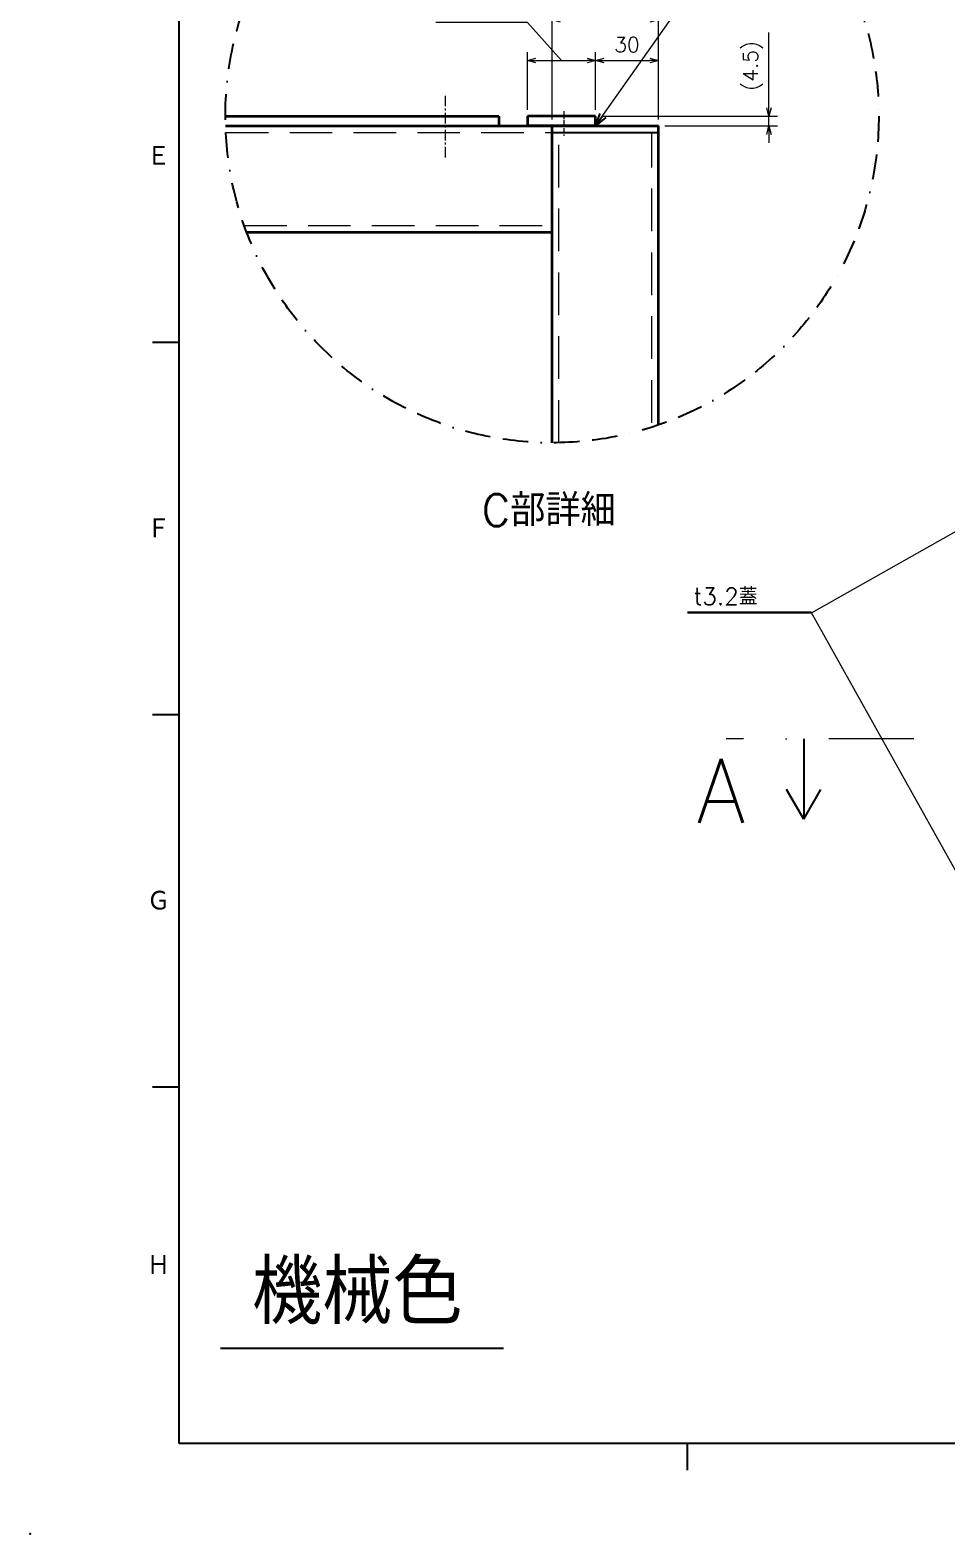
# Model space of a CAD drawing. Header units: millimetres. Extents: x 6568 to 10713, y -5304 to -2399.
# Drawn here: x 6568 to 7428, y -5304 to -3890 of the extents above; entities that cross this region are included whole.
import ezdxf
from ezdxf.enums import TextEntityAlignment as Align

# ---------------------------------------------------------------- set-up
doc = ezdxf.new("R2010")
doc.units = ezdxf.units.MM
doc.header["$LTSCALE"] = 8
doc.header["$MEASUREMENT"] = 0
doc.header["$PDSIZE"] = 2
for name, pattern in [('BORDERX2', [3.5, 1, -0.5, 1, -0.5, 0, -0.5]), ('CENTER', [2, 1.25, -0.25, 0.25, -0.25]), ('DASHDOT', [1, 0.5, -0.25, 0, -0.25]), ('DASHED', [0.75, 0.5, -0.25])]:
    doc.linetypes.add(name, pattern=pattern)
for name, color, linetype in [('1', 4, 'Continuous'), ('TXT1', 5, 'Continuous'), ('図面枠', 6, 'Continuous')]:
    doc.layers.add(name, color=color, linetype=linetype)
doc.layers.add('CENTER', color=1, linetype='CENTER', lineweight=15)
doc.layers.add('DIMENSION', color=5, linetype='Continuous', lineweight=15)
doc.styles.add('KANJI', font='TXT', dxfattribs={"bigfont": 'BIGFONT'})
doc.styles.get("Standard").update_dxf_attribs({"font": 'txt.shx', "bigfont": 'extfont.shx'})
doc.dimstyles.get("Standard").update_dxf_attribs({"dimtxt": 3.2, "dimasz": 2.5, "dimexe": 1.5, "dimexo": 2, "dimgap": 1, "dimtad": 3, "dimdec": 3, "dimdsep": 46, "dimtxsty": 'Standard', "dimblk": 'OPEN30', "dimcen": 0.1, "dimclrd": 5, "dimclre": 5, "dimclrt": 5, "dimazin": 2, "dimtfac": 0.4, "dimtdec": 3, "dimtmove": 0, "dimatfit": 3, "dimldrblk": 'OPEN30', "dimfxl": 1, "dimtolj": 2, "dimlwd": 15, "dimlwe": 15, "dimarcsym": 0})
doc.dimstyles.new('STANDARD$0', dxfattribs={"dimtxt": 0.18, "dimasz": 0.18, "dimexe": 0.18, "dimexo": 0.0625, "dimgap": 0.09, "dimtad": 0, "dimtih": 1, "dimtoh": 1, "dimdec": 4, "dimzin": 0, "dimdsep": 46, "dimtxsty": 'Standard', "dimcen": 0.09, "dimadec": 0, "dimazin": 0, "dimtfac": 1, "dimtdec": 4, "dimtofl": 0, "dimtmove": 0, "dimatfit": 3, "dimfxl": 1, "dimtolj": 1, "dimtzin": 0, "dimarcsym": 0})

# ---------------------------------------------------------------- blocks, each defined once
blk = doc.blocks.new('YumA1')
at = {"layer": '1', "color": 7, "linetype": 'Continuous'}
blk.add_point((0, 0), dxfattribs=at)
at = {"layer": '図面枠', "color": 6, "linetype": 'Continuous'}
blk.add_line((28, 17), (28, 571), dxfattribs=at)
at = {"layer": '図面枠', "color": 3, "linetype": 'Continuous'}
for p, q in [((28, 224), (23, 224)), ((28, 154), (23, 154)), ((28, 84), (23, 84)), ((123.5, 17), (123.5, 12))]:
    blk.add_line(p, q, dxfattribs=at)
at = {"layer": '図面枠', "linetype": 'Continuous'}
blk.add_line((819, 17), (28, 17), dxfattribs=at)
at = {"layer": '図面枠', "color": 3, "linetype": 'Continuous', "style": 'KANJI'}
for s, p in [('Ｅ', (21.93, 257)), ('Ｆ', (21.93, 187)), ('Ｇ', (21.93, 117)), ('Ｈ', (21.93, 48.5))]:
    blk.add_text(s, height=4, dxfattribs=at).set_placement(p)
blk = doc.blocks.new('_Open30')
at = {"color": 0, "lineweight": -2}
for p, q in [((-1, 0.27), (0, 0)), ((0, 0), (-1, -0.27)), ((0, 0), (-1, 0))]:
    blk.add_line(p, q, dxfattribs=at)
blk = doc.blocks.new('*D438')
at = {"color": 4, "linetype": 'Continuous', "lineweight": 13}
for p, q in [((7058, -3974.3), (7058, -3872.6)), ((7158, -3974.3), (7158, -3872.6)), ((7066, -3880.6), (7150, -3880.6))]:
    blk.add_line(p, q, dxfattribs=at)
at = {"color": 4, "linetype": 'Continuous', "lineweight": 13, "xscale": 8, "yscale": 8, "zscale": 8, "rotation": 180}
blk.add_blockref('_Open30', (7058, -3880.6), dxfattribs=at)
at = {"color": 4, "linetype": 'Continuous', "lineweight": 13, "xscale": 8, "yscale": 8, "zscale": 8}
blk.add_blockref('_Open30', (7158, -3880.6), dxfattribs=at)
at = {"color": 4, "linetype": 'Continuous', "lineweight": 13, "insert": (7108, -3865.6), "char_height": 14, "attachment_point": 5}
blk.add_mtext('\\A2;50', dxfattribs=at)
blk = doc.blocks.new('*D437')
at = {"color": 4, "linetype": 'Continuous', "lineweight": 13}
for p, q in [((7261.8, -3963.3), (7261.8, -3892.6)), ((7104.9, -3971.3), (7269.8, -3971.3)), ((7261.8, -3980.3), (7261.8, -3971.3)), ((7164, -3980.3), (7269.8, -3980.3)), ((7261.8, -3988.3), (7261.8, -3996.3))]:
    blk.add_line(p, q, dxfattribs=at)
at = {"color": 4, "linetype": 'Continuous', "lineweight": 13, "xscale": 8, "yscale": 8, "zscale": 8}
for p, rotation in [((7261.8, -3971.3), 270), ((7261.8, -3980.3), 90)]:
    blk.add_blockref('_Open30', p, dxfattribs=dict(at, rotation=rotation))
at = {"color": 4, "linetype": 'Continuous', "lineweight": 13, "insert": (7246.8, -3923.9), "char_height": 14, "attachment_point": 5, "rotation": 90}
blk.add_mtext('\\A2;(4.5)', dxfattribs=at)
blk = doc.blocks.new('*D439')
at = {"color": 4, "linetype": 'Continuous', "lineweight": 13}
for p, q in [((7034.8, -3883.2), (6948.8, -3883.2)), ((7066.9, -3919), (7034.8, -3883.2)), ((7034.9, -3965.3), (7034.9, -3911)), ((7098.9, -3965.3), (7098.9, -3911)), ((7042.9, -3919), (7090.9, -3919))]:
    blk.add_line(p, q, dxfattribs=at)
at = {"color": 4, "linetype": 'Continuous', "lineweight": 13, "xscale": 8, "yscale": 8, "zscale": 8, "rotation": 180}
blk.add_blockref('_Open30', (7034.9, -3919), dxfattribs=at)
at = {"color": 4, "linetype": 'Continuous', "lineweight": 13, "xscale": 8, "yscale": 8, "zscale": 8}
blk.add_blockref('_Open30', (7098.9, -3919), dxfattribs=at)
at = {"color": 4, "linetype": 'Continuous', "lineweight": 13, "insert": (6991.8, -3868.2), "char_height": 14, "attachment_point": 5}
blk.add_mtext('\\A2;32(FB)', dxfattribs=at)
blk = doc.blocks.new('*D457')
at = {"color": 4, "linetype": 'Continuous', "lineweight": 13}
for p, q in [((7098.9, -3965.3), (7098.9, -3911)), ((7158, -3974.3), (7158, -3911)), ((7106.9, -3919), (7150, -3919))]:
    blk.add_line(p, q, dxfattribs=at)
at = {"color": 4, "linetype": 'Continuous', "lineweight": 13, "xscale": 8, "yscale": 8, "zscale": 8, "rotation": 180}
blk.add_blockref('_Open30', (7098.9, -3919), dxfattribs=at)
at = {"color": 4, "linetype": 'Continuous', "lineweight": 13, "xscale": 8, "yscale": 8, "zscale": 8}
blk.add_blockref('_Open30', (7158, -3919), dxfattribs=at)
at = {"color": 4, "linetype": 'Continuous', "lineweight": 13, "insert": (7128.4, -3904), "char_height": 14, "attachment_point": 5}
blk.add_mtext('\\A2;30', dxfattribs=at)

msp = doc.modelspace()

# ---------------------------------------------------------------- linework, layer by layer
at = {"color": 1, "linetype": 'CENTER', "lineweight": 13}
msp.add_line((6957.9351, -4009.9448), (6957.9351, -3949.8191), dxfattribs=at)
at = {"color": 105, "lineweight": 35}
for p, q in [((6751.0729, -3971.2653), (7007.9351, -3971.2653)), ((7007.9351, -3971.2653), (7007.9351, -3980.2653)), ((7034.9029, -3971.2653), (7034.9029, -3980.2653)), ((7098.9029, -3971.2653), (7034.9029, -3971.2653)), ((7098.9029, -3980.2653), (7098.9029, -3971.2653)), ((6751.2049, -3980.2653), (7057.991, -3980.2653)), ((7098.9029, -3980.2653), (7034.9029, -3980.2653)), ((7057.991, -3980.2653), (7157.991, -3980.2653)), ((7057.991, -4278.1834), (7057.991, -3980.2653)), ((7157.991, -4261.4355), (7157.991, -3980.2653)), ((6771.0804, -4080.2653), (7057.991, -4080.2653))]:
    msp.add_line(p, q, dxfattribs=at)
at = {"color": 1, "linetype": 'CENTER', "lineweight": 13, "ltscale": 0.5}
msp.add_line((7068.9029, -3966.5724), (7068.9029, -3989.6777), dxfattribs=at)
at = {"color": 105, "linetype": 'DASHED', "lineweight": 9, "ltscale": 10}
for p, q in [((6751.4595, -3986.6653), (7057.991, -3986.6653)), ((7064.391, -4278.1167), (7064.391, -3986.6653)), ((7151.591, -4259.3365), (7151.591, -3986.6653)), ((6768.73, -4073.8653), (7057.991, -4073.8653))]:
    msp.add_line(p, q, dxfattribs=at)
at = {"color": 105}
msp.add_line((7057.991, -3986.6653), (7157.991, -3986.6653), dxfattribs=at)
for p, q in [((7294.4993, -4556.4206), (7294.4993, -4632.0879)), ((7294.4993, -4632.0879), (7278.3711, -4604.153)), ((7294.4993, -4632.0879), (7310.6276, -4604.153)), ((6746.5949, -5129.2783), (7012.2285, -5129.2783))]:
    msp.add_line(p, q)
at = {"linetype": 'BORDERX2', "ltscale": 3}
msp.add_circle((7057.991, -3971.2653), 306.9181, dxfattribs=at)
at = {"layer": 'CENTER', "color": 1, "linetype": 'DASHDOT', "lineweight": 13, "ltscale": 20}
msp.add_line((8999.0363, -4556.4206), (7221.7009, -4556.4206), dxfattribs=at)

# ---------------------------------------------------------------- block references
at = {"layer": '図面枠', "xscale": 4.999997979999534, "yscale": 4.999997980000443, "zscale": 4.999997980000008}
msp.add_blockref('YumA1', (6567.5441, -5303.8499), dxfattribs=at)

# ---------------------------------------------------------------- texts
at = {"layer": 'DIMENSION', "color": 4, "lineweight": 13, "attachment_point": 7}
for s, insert, char_height in [('t3.2蓋', (7190.9501, -4430.6449), 16), ('機械色', (6776.0574, -5106.7967), 60)]:
    msp.add_mtext(s, dxfattribs=dict(at, insert=insert, char_height=char_height))
at = {"layer": 'TXT1'}
for s, height, p in [('C部詳細', 30, (7054.7781, -4340.0001)), ('A', 60, (7216.7398, -4605.3245))]:
    msp.add_text(s, height=height, dxfattribs=at).set_placement(p, align=Align.MIDDLE)

# ---------------------------------------------------------------- dimensions: what is measured, and where the dimension line sits
at = {"color": 4, "linetype": 'Continuous', "lineweight": 13}
dim = msp.add_linear_dim(base=(7098.9029, -3919.0181), p1=(7034.9029, -3971.2653), p2=(7098.9029, -3971.2653), text='<>(FB)', dimstyle='STANDARD$0', override={"dimscale": 4, "dimtxt": 3.5, "dimasz": 2, "dimexe": 2, "dimexo": 1.5, "dimgap": 2, "dimtad": 3, "dimtih": 0, "dimtoh": 0, "dimdec": 3, "dimlfac": 0.5, "dimzin": 8, "dimdsep": 0, "dimblk1": 'Open30', "dimblk2": 'Open30', "dimsah": 1, "dimcen": 0.1, "dimclrd": 4, "dimclre": 4, "dimclrt": 4, "dimadec": 2, "dimazin": 2, "dimtp": 0.03, "dimtfac": 0.7, "dimtdec": 3, "dimtofl": 1, "dimtmove": 1, "dimldrblk": 'Open30', "dimtvp": 0.7, "dimtolj": 2, "dimtzin": 8, "dimlwd": 13, "dimlwe": 13}, dxfattribs=at)
dim.commit()
dim.dimension.update_dxf_attribs({"geometry": '*D439', "text_midpoint": (7026.8063, -3883.1797), "dimtype": 160})
for base, p1, override, picture, middle in [((7157.991, -3880.5706), (7057.991, -3980.2653), {"dimscale": 4, "dimtxt": 3.5, "dimasz": 2, "dimexe": 2, "dimexo": 1.5, "dimgap": 2, "dimtad": 3, "dimtih": 0, "dimtoh": 0, "dimdec": 3, "dimlfac": 0.5, "dimzin": 8, "dimdsep": 0, "dimblk1": 'Open30', "dimblk2": 'Open30', "dimsah": 1, "dimcen": 0.1, "dimclrd": 4, "dimclre": 4, "dimclrt": 4, "dimadec": 2, "dimazin": 2, "dimtp": 0.03, "dimtfac": 0.7, "dimtdec": 3, "dimtofl": 1, "dimldrblk": 'Open30', "dimtvp": 0.7, "dimtolj": 2, "dimtzin": 8, "dimlwd": 13, "dimlwe": 13}, '*D438', (7107.991, -3865.5706)), ((7157.991, -3919.0181), (7098.9029, -3971.2653), {"dimscale": 4, "dimtxt": 3.5, "dimasz": 2, "dimexe": 2, "dimexo": 1.5, "dimgap": 2, "dimtad": 3, "dimtih": 0, "dimtoh": 0, "dimdec": 0, "dimlfac": 0.5, "dimzin": 8, "dimdsep": 0, "dimblk1": 'Open30', "dimblk2": 'Open30', "dimsah": 1, "dimcen": 0.1, "dimclrd": 4, "dimclre": 4, "dimclrt": 4, "dimadec": 2, "dimazin": 2, "dimtp": 0.03, "dimtfac": 0.7, "dimtdec": 3, "dimtofl": 1, "dimldrblk": 'Open30', "dimtvp": 0.7, "dimtolj": 2, "dimtzin": 8, "dimlwd": 13, "dimlwe": 13}, '*D457', (7128.447, -3904.0181))]:
    dim = msp.add_linear_dim(base=base, p1=p1, p2=(7157.991, -3980.2653), dimstyle='STANDARD$0', override=override, dxfattribs=at)
    dim.commit()
    dim.dimension.update_dxf_attribs({"geometry": picture, "text_midpoint": middle})
dim = msp.add_linear_dim(base=(7261.8326, -3980.2653), p1=(7098.9029, -3971.2653), p2=(7157.991, -3980.2653), angle=90, text='(<>)', dimstyle='STANDARD$0', override={"dimscale": 4, "dimtxt": 3.5, "dimasz": 2, "dimexe": 2, "dimexo": 1.5, "dimgap": 2, "dimtad": 3, "dimtih": 0, "dimtoh": 0, "dimdec": 3, "dimlfac": 0.5, "dimzin": 8, "dimdsep": 0, "dimblk1": 'Open30', "dimblk2": 'Open30', "dimsah": 1, "dimcen": 0.1, "dimclrd": 4, "dimclre": 4, "dimclrt": 4, "dimadec": 2, "dimazin": 2, "dimtp": 0.03, "dimtfac": 0.7, "dimtdec": 3, "dimtofl": 1, "dimldrblk": 'Open30', "dimtvp": 0.7, "dimtolj": 2, "dimtzin": 8, "dimlwd": 13, "dimlwe": 13}, dxfattribs=at)
dim.commit()
dim.dimension.update_dxf_attribs({"geometry": '*D437', "text_midpoint": (7261.8326, -3923.932), "dimtype": 160})

# ---------------------------------------------------------------- leaders
for points in [[(7098.9029, -3980.2653), (7192.4216, -3847.5608), (7291.4718, -3847.5608)], [(7914.153, -4091.8282), (7301.4851, -4438.4507), (7185.3861, -4438.4963)], [(7450.2794, -4703.6287), (7301.4851, -4437.4507), (7185.3861, -4437.4963)]]:
    msp.add_leader(points, dimstyle='Standard', override={"dimscale": 4, "dimtxt": 7, "dimasz": 3, "dimexe": 3, "dimexo": 3, "dimgap": 5, "dimlfac": 0.5, "dimdsep": 0, "dimclrd": 4, "dimclre": 4, "dimclrt": 4, "dimtp": 0.03, "dimtfac": 0.7, "dimtvp": 0.7, "dimlwd": 13, "dimlwe": 13}, dxfattribs=at)

doc.saveas('drawing.dxf')
